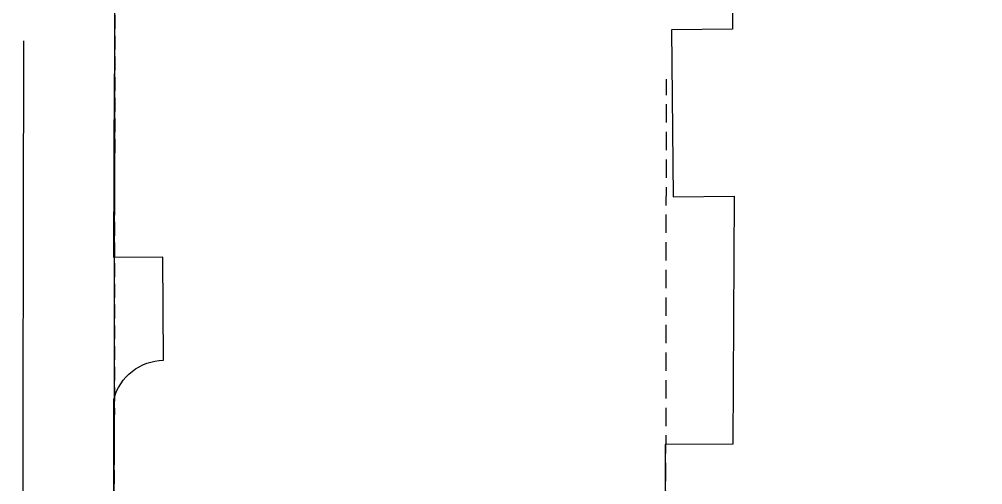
# Model space of a CAD drawing. Header units: millimetres. Extents: x 2834 to 2899, y 1629 to 1741.
# Drawn here: x 2837.14 to 2863.33, y 1706.39 to 1719.05 of the extents above; entities that cross this region are included whole.
import ezdxf

# ---------------------------------------------------------------- set-up
doc = ezdxf.new("R2010")
doc.units = ezdxf.units.MM
doc.linetypes.add('HIDDEN2', pattern=[0.1875, 0.125, -0.0625])
doc.linetypes.add('STRICHLINIE', pattern=[0.75, 0.5, -0.25])
for name, color, linetype in [('01-BFL-G00-L01-M0', 10, 'Continuous'), ('02-TWB-G00-L01-M0', 5, 'Continuous'), ('09-SYM-G00-L01-GEHSTEIG', 8, 'Continuous')]:
    doc.layers.add(name, color=color, linetype=linetype)
doc.layers.add('09-VER-G00-L01-GEBÄUDE', color=5, linetype='Continuous', plot=False)
doc.layers.add('09-VER-G00-L01-GRUNDSTÜCKSGRENZE', color=161, linetype='Continuous', lineweight=25)

msp = doc.modelspace()

# ---------------------------------------------------------------- linework, layer by layer
at = {"layer": '01-BFL-G00-L01-M0', "linetype": 'HIDDEN2', "ltscale": 3}
msp.add_lwpolyline([(2839.7556, 1733.7903), (2839.7161, 1703.5087), (2839.716, 1703.3787), (2839.6237, 1685.2977), (2839.5342, 1652.6023)], dxfattribs=at)
at = {"layer": '01-BFL-G00-L01-M0', "linetype": 'STRICHLINIE'}
msp.add_lwpolyline([(2882.0262, 1717.1672), (2881.929, 1703.7509), (2881.9088, 1701.557), (2854.7059, 1701.4894), (2854.7161, 1703.4891), (2854.7343, 1717.4237)], dxfattribs=at)
at = {"layer": '02-TWB-G00-L01-M0'}
msp.add_lwpolyline([(2854.8201, 1724.059), (2854.8413, 1721.6702), (2856.5088, 1721.6899), (2856.5332, 1718.7792), (2854.8752, 1718.7624), (2854.9171, 1714.2254), (2856.575, 1714.2421), (2856.5406, 1707.497), (2854.6979, 1707.487), (2854.7111, 1703.4935), (2839.716, 1703.3787), (2839.7556, 1733.7903)], dxfattribs=at)
at = {"layer": '09-SYM-G00-L01-GEHSTEIG'}
msp.add_lwpolyline([(2837.138, 1650.6647), (2837.1897, 1666.5649), (2837.2202, 1685.3405), (2837.2367, 1703.3663), (2837.2649, 1718.4604)], dxfattribs=at)
at = {"layer": '09-VER-G00-L01-GEBÄUDE', "ltscale": 1}
msp.add_lwpolyline([(2847.2562, 1703.4575), (2839.7159, 1703.4467), (2839.7077, 1708.7136, -0.3395941), (2841.0636, 1709.7789), (2841.038, 1712.5857), (2839.7117, 1712.5723), (2839.7261, 1717.5648)], format="xyb", dxfattribs=at)
at = {"layer": '09-VER-G00-L01-GRUNDSTÜCKSGRENZE', "ltscale": 0.2}
msp.add_lwpolyline([(2839.716, 1703.3787), (2839.7344, 1717.5648)], dxfattribs=at)

doc.saveas('drawing.dxf')
